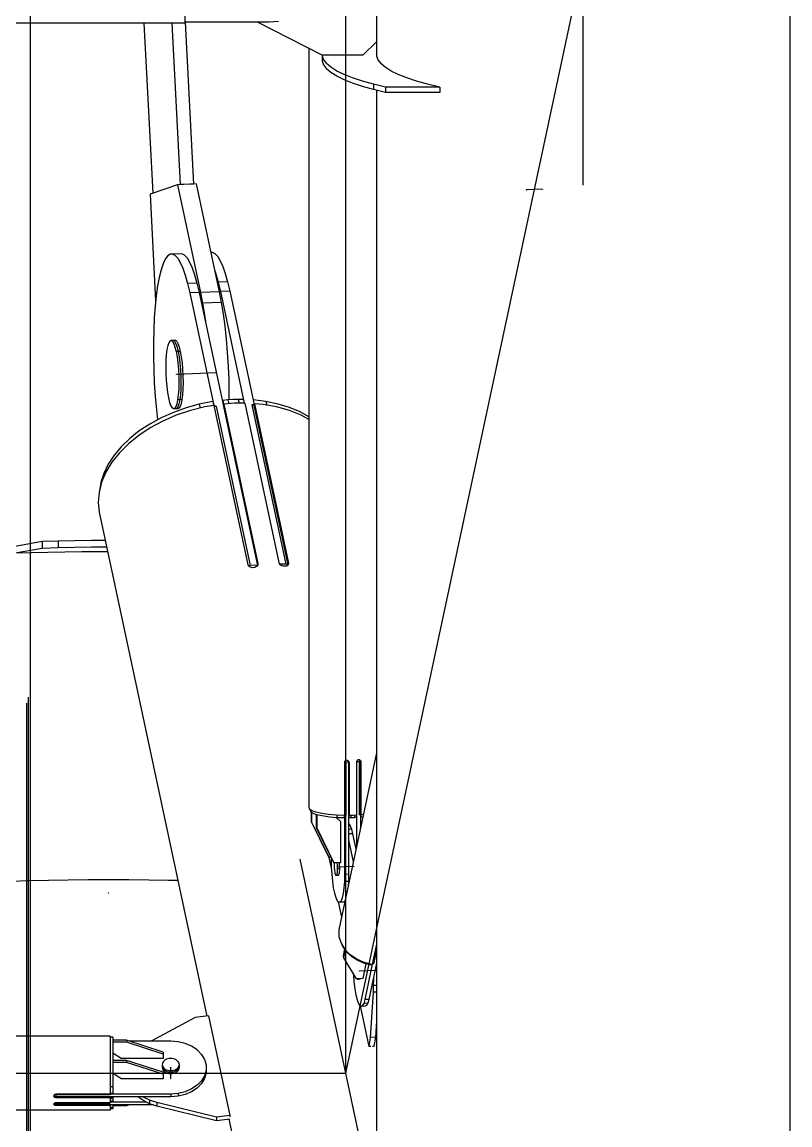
# Model space of a CAD drawing. Header units: millimetres. Extents: x 150209.93 to 150215.05, y 136675.65 to 136679.93.
# Drawn here: x 150211.3609 to 150211.4175, y 136676.2329 to 136676.3142 of the extents above; entities that cross this region are included whole.
import ezdxf

# ---------------------------------------------------------------- set-up
doc = ezdxf.new("R2010")
doc.units = ezdxf.units.MM
doc.header["$LTSCALE"] = 0.25
for name, pattern in [('CENTER', [50.8, 31.75, -6.35, 6.35, -6.35]), ('XKITLINE00', [0]), ('XKITLINE02', [4, 2, -2])]:
    doc.linetypes.add(name, pattern=pattern)

# ---------------------------------------------------------------- blocks, each defined once
blk = doc.blocks.new('çatıı')
at = {"color": 116, "linetype": 'XKITLINE02', "true_color": 0x136734}
for p, q in [((12164.82, 4166.61), (12164.82, 3000.84)), ((12165.35, 4168.77), (12165.35, 3002.41)), ((12166.2, 3463.1), (12166.2, 3417.45))]:
    blk.add_line(p, q, dxfattribs=at)
at = {"color": 8, "linetype": 'CENTER'}
for p, q in [((12370, 2357.78), (12370, 3985.69)), ((12282.5, 3030.27), (12282.5, 3850.27)), ((12370, 2620.27), (12195, 3440.27)), ((12282.5, 3030.27), (12370, 3440.27)), ((12354.98, 3356.22), (12349.08, 3355.98)), ((12234.82, 3288.49), (12220.09, 3287.87)), ((12279.55, 3106.29), (12285.44, 3106.53)), ((12195, 1442.74), (12195, 3096.7)), ((12287.61, 3067.94), (12293.51, 3068.18)), ((11927.5, 3030.27), (12282.5, 3030.27)), ((12217.94, 3028.27), (12217.94, 3032.28))]:
    blk.add_line(p, q, dxfattribs=at)
at = {"color": 8, "linetype": 'XKITLINE00'}
for p, q in [((12446.2, 3985.69), (12446.2, 2357.78)), ((12293.8, 3462.9), (12293.8, 3410.58)), ((12223.2, 3435.18), (12223.2, 3417.48)), ((12182.19, 3417.45), (12027.8, 3417.45)), ((12182.36, 3417.46), (12182.19, 3417.45)), ((12182.6, 3417.47), (12182.36, 3417.46)), ((12182.89, 3417.48), (12182.6, 3417.47)), ((12183.2, 3417.48), (12182.89, 3417.48)), ((12223.2, 3417.48), (12183.2, 3417.48)), ((12208.03, 3417.48), (12211.3, 3354.78)), ((12218.35, 3417.48), (12221.46, 3357.92)), ((12254.2, 3417.82), (12223.2, 3417.82)), ((12223.25, 3417.82), (12226.37, 3358.13)), ((12273.8, 3405.71), (12249.91, 3417.82)), ((12257.64, 3418.09), (12254.2, 3417.82)), ((12293.8, 3410.58), (12288.8, 3405.71)), ((12293.8, 3410.58), (12293.8, 3405.35)), ((12268.85, 3408.22), (12268.85, 3128.29)), ((12273.76, 3405.73), (12273.76, 3405.44)), ((12273.76, 3405.44), (12274.31, 3404)), ((12273.76, 3405.44), (12273.76, 3403.49)), ((12288.8, 3405.71), (12273.8, 3405.71)), ((12293.8, 3406.96), (12293.76, 3406.88)), ((12293.76, 3406.88), (12293.76, 3405.44)), ((12293.76, 3405.44), (12294.31, 3404)), ((12273.76, 3403.49), (12274.31, 3402.05)), ((12274.31, 3404), (12275.4, 3402.58)), ((12274.31, 3402.05), (12275.4, 3400.63)), ((12277.03, 3401.18), (12275.4, 3402.58)), ((12277.03, 3399.23), (12275.4, 3400.63)), ((12279.18, 3399.82), (12277.03, 3401.18)), ((12294.31, 3404), (12295.4, 3402.58)), ((12297.03, 3401.18), (12295.4, 3402.58)), ((12299.18, 3399.82), (12297.03, 3401.18)), ((12279.18, 3397.87), (12277.03, 3399.23)), ((12281.83, 3398.51), (12279.18, 3399.82)), ((12281.83, 3396.56), (12279.18, 3397.87)), ((12284.98, 3397.25), (12281.83, 3398.51)), ((12284.98, 3395.3), (12281.83, 3396.56)), ((12288.59, 3396.05), (12284.98, 3397.25)), ((12301.83, 3398.51), (12299.18, 3399.82)), ((12304.98, 3397.25), (12301.83, 3398.51)), ((12308.59, 3396.05), (12304.98, 3397.25)), ((12288.59, 3394.1), (12284.98, 3395.3)), ((12292.65, 3394.93), (12288.59, 3396.05)), ((12292.65, 3392.98), (12288.59, 3394.1)), ((12297.11, 3393.89), (12292.65, 3394.93)), ((12292.65, 3394.93), (12292.65, 3392.98)), ((12297.11, 3391.94), (12292.65, 3392.98)), ((12293.8, 3392.71), (12293.8, 2823.49)), ((12317.11, 3393.89), (12297.11, 3393.89)), ((12297.11, 3393.89), (12297.11, 3391.94)), ((12312.65, 3394.93), (12308.59, 3396.05)), ((12317.11, 3393.89), (12312.65, 3394.93)), ((12317.11, 3393.89), (12317.11, 3391.94)), ((12317.11, 3391.94), (12297.11, 3391.94)), ((12220.48, 3357.88), (12210.34, 3354.45)), ((12227.35, 3358.17), (12220.48, 3357.88)), ((12220.48, 3357.88), (12228.93, 3318.14)), ((12226.37, 3358.13), (12221.46, 3357.92)), ((12227.35, 3358.17), (12235.8, 3318.43)), ((12210.34, 3354.45), (12212.4, 3314.92)), ((12216.8, 3331.58), (12215.94, 3330.39)), ((12217.7, 3332.22), (12216.8, 3331.58)), ((12218.63, 3332.3), (12217.7, 3332.22)), ((12222.06, 3332.44), (12218.63, 3332.3)), ((12219.58, 3331.82), (12218.63, 3332.3)), ((12219.58, 3331.82), (12220.53, 3330.78)), ((12223.01, 3331.96), (12222.06, 3332.44)), ((12223.01, 3331.96), (12223.97, 3330.93)), ((12233.35, 3332.91), (12232.73, 3332.89)), ((12234.3, 3332.43), (12233.35, 3332.91)), ((12234.3, 3332.43), (12235.26, 3331.4)), ((12235.26, 3331.4), (12236.21, 3329.83)), ((12215.13, 3328.67), (12214.39, 3326.44)), ((12215.94, 3330.39), (12215.13, 3328.67)), ((12220.53, 3330.78), (12221.48, 3329.21)), ((12221.48, 3329.21), (12222.42, 3327.12)), ((12222.42, 3327.12), (12223.32, 3324.53)), ((12223.97, 3330.93), (12224.92, 3329.36)), ((12224.92, 3329.36), (12225.85, 3327.26)), ((12225.85, 3327.26), (12226.76, 3324.68)), ((12236.21, 3329.83), (12237.14, 3327.74)), ((12237.14, 3327.74), (12238.04, 3325.15)), ((12213.71, 3323.72), (12213.12, 3320.55)), ((12214.39, 3326.44), (12213.71, 3323.72)), ((12223.32, 3324.53), (12224.18, 3321.49)), ((12226.76, 3324.68), (12227.62, 3321.63)), ((12234.08, 3326.52), (12234.61, 3325.01)), ((12234.61, 3325.01), (12235.47, 3321.96)), ((12238.04, 3325.15), (12238.91, 3322.11)), ((12213.12, 3320.55), (12212.61, 3316.97)), ((12227.62, 3321.63), (12224.18, 3321.49)), ((12224.18, 3321.49), (12225, 3318.02)), ((12227.62, 3321.63), (12228.43, 3318.16)), ((12238.91, 3322.11), (12235.47, 3321.96)), ((12235.47, 3321.96), (12236.28, 3318.49)), ((12238.91, 3322.11), (12239.72, 3318.64)), ((12212.61, 3316.97), (12212.2, 3313.02)), ((12228.43, 3318.16), (12225, 3318.02)), ((12225, 3318.02), (12233.86, 3276.48)), ((12228.43, 3318.16), (12249.9, 3217.56)), ((12235.8, 3318.43), (12228.93, 3318.14)), ((12228.93, 3318.14), (12229.69, 3314.22)), ((12235.8, 3318.43), (12236.56, 3314.51)), ((12239.72, 3318.64), (12236.28, 3318.49)), ((12236.28, 3318.49), (12245.08, 3277.29)), ((12239.72, 3318.64), (12248.65, 3276.78)), ((12212.2, 3313.02), (12211.89, 3308.76)), ((12236.56, 3314.51), (12229.69, 3314.22)), ((12229.69, 3314.22), (12230.38, 3309.96)), ((12236.56, 3314.51), (12237.25, 3310.25)), ((12211.89, 3308.76), (12211.68, 3304.23)), ((12230.38, 3309.96), (12230.71, 3307.5)), ((12237.25, 3310.25), (12237.85, 3305.7)), ((12211.68, 3304.23), (12211.58, 3299.5)), ((12237.85, 3305.7), (12238.37, 3300.92)), ((12211.58, 3299.5), (12211.59, 3294.62)), ((12217.23, 3299.62), (12216.86, 3298.54)), ((12217.65, 3300.24), (12217.23, 3299.62)), ((12218.11, 3300.38), (12217.65, 3300.24)), ((12218.89, 3300.42), (12218.11, 3300.38)), ((12218.58, 3300.04), (12218.11, 3300.38)), ((12218.58, 3300.04), (12219.05, 3299.23)), ((12219.68, 3300.45), (12218.89, 3300.42)), ((12219.37, 3300.07), (12218.89, 3300.42)), ((12219.37, 3300.07), (12218.89, 3300.42)), ((12219.05, 3299.23), (12219.5, 3297.98)), ((12219.37, 3300.07), (12219.84, 3299.26)), ((12219.37, 3300.07), (12219.84, 3299.26)), ((12220.15, 3300.11), (12219.68, 3300.45)), ((12219.84, 3299.26), (12220.28, 3298.01)), ((12219.84, 3299.26), (12220.28, 3298.01)), ((12220.15, 3300.11), (12220.62, 3299.3)), ((12220.62, 3299.3), (12221.07, 3298.05)), ((12238.37, 3300.92), (12238.79, 3295.99)), ((12211.59, 3294.62), (12211.7, 3289.66)), ((12216.32, 3295.21), (12216.17, 3293.08)), ((12216.55, 3297.06), (12216.32, 3295.21)), ((12216.86, 3298.54), (12216.55, 3297.06)), ((12219.5, 3297.98), (12219.91, 3296.34)), ((12220.7, 3296.37), (12219.91, 3296.34)), ((12219.91, 3296.34), (12220.27, 3294.37)), ((12220.28, 3298.01), (12220.7, 3296.37)), ((12220.28, 3298.01), (12220.7, 3296.37)), ((12221.48, 3296.41), (12220.7, 3296.37)), ((12220.7, 3296.37), (12221.05, 3294.4)), ((12220.7, 3296.37), (12221.05, 3294.4)), ((12221.07, 3298.05), (12221.48, 3296.41)), ((12221.48, 3296.41), (12221.84, 3294.44)), ((12238.79, 3295.99), (12239.1, 3290.95)), ((12216.17, 3293.08), (12216.11, 3290.75)), ((12216.11, 3290.75), (12216.15, 3288.31)), ((12220.27, 3294.37), (12220.56, 3292.15)), ((12220.56, 3292.15), (12220.77, 3289.76)), ((12221.05, 3294.4), (12221.35, 3292.18)), ((12221.05, 3294.4), (12221.35, 3292.18)), ((12221.35, 3292.18), (12221.56, 3289.79)), ((12221.35, 3292.18), (12221.56, 3289.79)), ((12221.84, 3294.44), (12222.13, 3292.22)), ((12222.13, 3292.22), (12222.34, 3289.83)), ((12239.1, 3290.95), (12239.31, 3285.88)), ((12211.7, 3289.66), (12211.91, 3284.67)), ((12216.15, 3288.31), (12216.27, 3285.85)), ((12220.77, 3289.76), (12220.9, 3287.3)), ((12220.9, 3287.3), (12220.94, 3284.85)), ((12221.56, 3289.79), (12221.69, 3287.33)), ((12221.56, 3289.79), (12221.69, 3287.33)), ((12221.69, 3287.33), (12221.72, 3284.89)), ((12221.69, 3287.33), (12221.72, 3284.89)), ((12222.34, 3289.83), (12222.47, 3287.36)), ((12222.47, 3287.36), (12222.51, 3284.92)), ((12211.91, 3284.67), (12212.23, 3279.73)), ((12216.27, 3285.85), (12216.49, 3283.46)), ((12216.49, 3283.46), (12216.78, 3281.24)), ((12220.88, 3282.52), (12220.73, 3280.39)), ((12220.94, 3284.85), (12220.88, 3282.52)), ((12221.66, 3282.55), (12221.52, 3280.43)), ((12221.66, 3282.55), (12221.52, 3280.43)), ((12221.72, 3284.89), (12221.66, 3282.55)), ((12221.72, 3284.89), (12221.66, 3282.55)), ((12222.45, 3282.59), (12222.3, 3280.46)), ((12222.51, 3284.92), (12222.45, 3282.59)), ((12239.31, 3285.88), (12239.41, 3280.84)), ((12212.23, 3279.73), (12212.65, 3274.88)), ((12216.78, 3281.24), (12217.14, 3279.27)), ((12217.14, 3279.27), (12217.55, 3277.63)), ((12220.5, 3278.55), (12220.19, 3277.06)), ((12220.73, 3280.39), (12220.5, 3278.55)), ((12221.28, 3278.58), (12220.5, 3278.55)), ((12221.28, 3278.58), (12220.97, 3277.1)), ((12221.28, 3278.58), (12220.97, 3277.1)), ((12221.52, 3280.43), (12221.28, 3278.58)), ((12221.52, 3280.43), (12221.28, 3278.58)), ((12222.07, 3278.62), (12221.28, 3278.58)), ((12222.07, 3278.62), (12221.76, 3277.13)), ((12222.3, 3280.46), (12222.07, 3278.62)), ((12237.11, 3278.37), (12237.03, 3277.88)), ((12239.03, 3278.54), (12237.11, 3278.37)), ((12237.11, 3278.37), (12237.5, 3276.53)), ((12240.95, 3278.65), (12239.03, 3278.54)), ((12239.03, 3278.54), (12239.34, 3277.11)), ((12239.41, 3280.84), (12239.4, 3278.56)), ((12242.86, 3278.7), (12240.95, 3278.65)), ((12242.86, 3278.7), (12243.17, 3277.28)), ((12244.76, 3278.69), (12242.86, 3278.7)), ((12244.76, 3278.69), (12245.06, 3277.29)), ((12248.34, 3278.52), (12248.31, 3278.36)), ((12253.04, 3277.96), (12248.34, 3278.52)), ((12248.34, 3278.52), (12248.73, 3276.68)), ((12212.65, 3274.88), (12213.06, 3271.18)), ((12217.55, 3277.63), (12218, 3276.38)), ((12218, 3276.38), (12218.47, 3275.56)), ((12218.94, 3275.22), (12218.47, 3275.56)), ((12223.62, 3275.6), (12218.93, 3273.93)), ((12219.39, 3275.37), (12218.94, 3275.22)), ((12219.72, 3275.26), (12218.94, 3275.22)), ((12219.82, 3275.99), (12219.39, 3275.37)), ((12220.18, 3275.4), (12219.72, 3275.26)), ((12220.18, 3275.4), (12219.72, 3275.26)), ((12220.51, 3275.29), (12219.72, 3275.26)), ((12220.19, 3277.06), (12219.82, 3275.99)), ((12225.19, 3274.6), (12220, 3272.86)), ((12220.6, 3276.02), (12220.18, 3275.4)), ((12220.6, 3276.02), (12220.18, 3275.4)), ((12220.96, 3275.43), (12220.51, 3275.29)), ((12220.97, 3277.1), (12220.6, 3276.02)), ((12220.97, 3277.1), (12220.6, 3276.02)), ((12221.39, 3276.05), (12220.96, 3275.43)), ((12221.76, 3277.13), (12221.39, 3276.05)), ((12228.48, 3276.93), (12223.62, 3275.6)), ((12230.54, 3275.93), (12225.19, 3274.6)), ((12233.42, 3277.89), (12228.48, 3276.93)), ((12228.48, 3276.93), (12228.78, 3275.5)), ((12233.88, 3276.49), (12230.54, 3275.93)), ((12233.42, 3277.89), (12233.73, 3276.46)), ((12233.88, 3276.49), (12246.42, 3217.74)), ((12234.7, 3276.19), (12233.95, 3276.16)), ((12234.7, 3276.19), (12234.01, 3275.91)), ((12234.7, 3276.19), (12247.24, 3217.45)), ((12237.5, 3276.53), (12237.42, 3276.05)), ((12237.57, 3276.96), (12237.44, 3276.15)), ((12237.44, 3276.15), (12249.96, 3217.46)), ((12241.42, 3277.28), (12237.57, 3276.96)), ((12237.57, 3276.96), (12250.11, 3218.22)), ((12245.22, 3277.29), (12241.42, 3277.28)), ((12245.22, 3277.29), (12257.76, 3218.54)), ((12248.65, 3276.78), (12247.88, 3276.75)), ((12248.6, 3276.47), (12247.88, 3276.75)), ((12247.88, 3276.75), (12260.42, 3218)), ((12248.65, 3276.78), (12248.6, 3276.47)), ((12248.6, 3276.47), (12261.14, 3217.73)), ((12248.73, 3276.68), (12248.66, 3276.21)), ((12248.8, 3277.11), (12248.67, 3276.29)), ((12248.67, 3276.29), (12261.19, 3217.63)), ((12248.8, 3277.11), (12261.34, 3218.37)), ((12252.01, 3276.84), (12248.8, 3277.11)), ((12257, 3275.94), (12252.01, 3276.84)), ((12257.52, 3277.02), (12253.04, 3277.96)), ((12253.04, 3277.96), (12253.33, 3276.6)), ((12261.69, 3274.61), (12257, 3275.94)), ((12261.74, 3275.72), (12257.52, 3277.02)), ((12266.01, 3272.87), (12261.69, 3274.61)), ((12265.63, 3274.08), (12261.74, 3275.72)), ((12214.44, 3271.93), (12210.23, 3269.64)), ((12215.05, 3270.73), (12210.41, 3268.25)), ((12218.93, 3273.93), (12214.44, 3271.93)), ((12220, 3272.86), (12215.05, 3270.73)), ((12268.85, 3272.27), (12265.63, 3274.08)), ((12268.85, 3271.32), (12266.01, 3272.87)), ((12206.34, 3267.07), (12202.83, 3264.27)), ((12210.41, 3268.25), (12206.15, 3265.44)), ((12210.23, 3269.64), (12206.34, 3267.07)), ((12202.33, 3262.36), (12199.01, 3259.04)), ((12202.83, 3264.27), (12199.72, 3261.27)), ((12206.15, 3265.44), (12202.33, 3262.36)), ((12197.08, 3258.1), (12194.92, 3254.81)), ((12199.01, 3259.04), (12196.23, 3255.54)), ((12199.72, 3261.27), (12197.08, 3258.1)), ((12194.92, 3254.81), (12193.28, 3251.43)), ((12196.23, 3255.54), (12194.04, 3251.9)), ((12241.75, 3255.93), (12241.73, 3255.82)), ((12193.28, 3251.43), (12192.18, 3248.01)), ((12194.04, 3251.9), (12192.47, 3248.18)), ((12192.47, 3248.18), (12191.53, 3244.44)), ((12192.18, 3248.01), (12191.71, 3245.14)), ((12191.53, 3244.44), (12191.25, 3240.72)), ((12191.25, 3240.72), (12191.63, 3237.08)), ((12191.63, 3237.08), (12231.29, 3051.26)), ((12170.56, 3226.27), (12160.62, 3224.48)), ((12176.45, 3226.44), (12170.56, 3226.27)), ((12170.56, 3226.27), (12170.56, 3223.77)), ((12182.54, 3226.57), (12176.45, 3226.44)), ((12176.45, 3226.44), (12176.45, 3223.94)), ((12188.79, 3226.68), (12182.54, 3226.57)), ((12193.84, 3226.73), (12188.79, 3226.68)), ((12170.56, 3223.77), (12160.62, 3221.98)), ((12166.51, 3222.15), (12160.62, 3221.98)), ((12172.6, 3222.29), (12166.51, 3222.15)), ((12176.45, 3223.94), (12170.56, 3223.77)), ((12178.86, 3222.39), (12172.6, 3222.29)), ((12182.54, 3224.08), (12176.45, 3223.94)), ((12185.23, 3222.46), (12178.86, 3222.39)), ((12188.79, 3224.18), (12182.54, 3224.08)), ((12191.67, 3222.5), (12185.23, 3222.46)), ((12194.37, 3224.24), (12188.79, 3224.18)), ((12194.75, 3222.5), (12191.67, 3222.5)), ((12259.83, 3223.98), (12259.81, 3223.97)), ((12246.42, 3217.74), (12246.53, 3217.44)), ((12246.53, 3217.44), (12246.73, 3217.18)), ((12247.24, 3217.45), (12246.7, 3217.22)), ((12249.9, 3217.56), (12247.24, 3217.45)), ((12249.89, 3217.34), (12249.64, 3217.1)), ((12249.9, 3217.56), (12249.86, 3217.31)), ((12250.05, 3217.61), (12249.89, 3217.34)), ((12250.11, 3218.22), (12249.99, 3217.51)), ((12250.12, 3217.91), (12250.05, 3217.61)), ((12250.11, 3218.22), (12250.12, 3217.91)), ((12257.76, 3218.54), (12257.87, 3218.24)), ((12257.87, 3218.24), (12258.07, 3217.95)), ((12258.33, 3217.69), (12258.07, 3217.95)), ((12260.42, 3218), (12258.11, 3217.9)), ((12258.67, 3217.48), (12258.33, 3217.69)), ((12259.04, 3217.31), (12258.67, 3217.48)), ((12259.45, 3217.21), (12259.04, 3217.31)), ((12261.14, 3217.73), (12260.42, 3218)), ((12260.9, 3217.36), (12260.59, 3217.23)), ((12261.13, 3217.55), (12260.9, 3217.36)), ((12261.14, 3217.73), (12261.11, 3217.53)), ((12261.29, 3217.79), (12261.13, 3217.55)), ((12261.34, 3218.37), (12261.23, 3217.7)), ((12261.36, 3218.07), (12261.29, 3217.79)), ((12261.34, 3218.37), (12261.36, 3218.07)), ((12247.01, 3216.96), (12246.73, 3217.18)), ((12247.35, 3216.79), (12247.01, 3216.96)), ((12247.73, 3216.69), (12247.35, 3216.79)), ((12248.14, 3216.65), (12247.73, 3216.69)), ((12248.56, 3216.69), (12248.14, 3216.65)), ((12248.8, 3216.75), (12248.56, 3216.69)), ((12248.97, 3216.77), (12248.8, 3216.75)), ((12249.33, 3216.91), (12248.97, 3216.77)), ((12249.64, 3217.1), (12249.33, 3216.91)), ((12259.61, 3217.2), (12259.45, 3217.21)), ((12259.85, 3217.16), (12259.61, 3217.2)), ((12260.24, 3217.16), (12259.85, 3217.16)), ((12260.59, 3217.23), (12260.24, 3217.16)), ((12293.8, 3148.38), (12279.86, 3083.1)), ((12282.02, 3145.04), (12281.96, 3144.78)), ((12281.96, 3144.78), (12281.96, 3125.25)), ((12281.97, 3144.84), (12281.97, 3125.35)), ((12282.47, 3144.85), (12281.98, 3144.88)), ((12282.13, 3145.27), (12282.02, 3145.04)), ((12282.31, 3145.46), (12282.13, 3145.27)), ((12282.55, 3145.58), (12282.31, 3145.46)), ((12283.5, 3144.89), (12282.47, 3144.85)), ((12282.47, 3144.85), (12282.47, 3125.31)), ((12282.81, 3145.63), (12282.55, 3145.58)), ((12283.08, 3145.59), (12282.81, 3145.63)), ((12282.84, 3145.62), (12283.5, 3144.89)), ((12283.32, 3145.48), (12283.08, 3145.59)), ((12283.5, 3145.29), (12283.32, 3145.48)), ((12283.41, 3145.38), (12283.51, 3145.19)), ((12283.5, 3145.29), (12283.63, 3145.07)), ((12283.5, 3144.89), (12283.5, 3103.58)), ((12283.51, 3145.19), (12283.55, 3144.94)), ((12283.51, 3145.19), (12283.63, 3145.07)), ((12283.55, 3144.94), (12283.55, 3125.4)), ((12283.55, 3144.94), (12283.67, 3144.81)), ((12283.63, 3145.07), (12283.67, 3144.81)), ((12283.67, 3144.81), (12283.67, 3125.28)), ((12286.46, 3145.18), (12286.42, 3144.92)), ((12286.42, 3144.92), (12286.42, 3125.39)), ((12287.47, 3145.05), (12286.44, 3145.01)), ((12286.44, 3145.01), (12286.44, 3113.92)), ((12286.57, 3145.42), (12286.46, 3145.18)), ((12286.75, 3145.62), (12286.57, 3145.42)), ((12286.98, 3145.75), (12286.75, 3145.62)), ((12287.23, 3145.81), (12286.98, 3145.75)), ((12287.49, 3145.78), (12287.23, 3145.81)), ((12287.26, 3145.81), (12287.87, 3145.13)), ((12287.87, 3145.13), (12287.47, 3145.05)), ((12287.47, 3145.05), (12287.47, 3125.52)), ((12287.71, 3145.68), (12287.49, 3145.78)), ((12287.88, 3145.53), (12287.71, 3145.68)), ((12287.8, 3145.6), (12287.89, 3145.42)), ((12287.87, 3145.13), (12287.87, 3125.59)), ((12287.89, 3145.51), (12287.99, 3145.29)), ((12287.9, 3145.39), (12287.93, 3145.17)), ((12287.93, 3145.17), (12288.05, 3145.04)), ((12287.93, 3145.17), (12287.93, 3125.64)), ((12287.99, 3145.29), (12288.05, 3145.04)), ((12288.05, 3145.04), (12288.05, 3125.5)), ((12268.85, 3128.29), (12269.09, 3127.63)), ((12283.5, 3128.66), (12283.55, 3128.6)), ((12287.93, 3130.73), (12287.87, 3130.73)), ((12270, 3127), (12269.09, 3127.63)), ((12269.3, 3127.49), (12269.3, 3126.96)), ((12269.3, 3126.96), (12269.81, 3126.39)), ((12269.67, 3126.54), (12269.67, 3123)), ((12270.85, 3125.85), (12269.81, 3126.39)), ((12269.86, 3126.36), (12269.86, 3122.79)), ((12271.54, 3126.44), (12270, 3127)), ((12271.74, 3125.57), (12270.85, 3125.85)), ((12273.62, 3125.95), (12271.54, 3126.44)), ((12271.56, 3125.63), (12271.56, 3120.89)), ((12271.74, 3125.57), (12271.75, 3125.56)), ((12271.75, 3125.56), (12271.75, 3120.68)), ((12271.77, 3125.56), (12271.75, 3125.56)), ((12272.39, 3125.37), (12271.77, 3125.56)), ((12274.35, 3124.96), (12272.39, 3125.37)), ((12276.15, 3125.59), (12273.62, 3125.95)), ((12276.65, 3124.65), (12274.35, 3124.96)), ((12279, 3125.35), (12276.15, 3125.59)), ((12279.2, 3124.45), (12276.65, 3124.65)), ((12281.96, 3125.25), (12279, 3125.35)), ((12280.59, 3123), (12279.05, 3124.46)), ((12280.4, 3123.21), (12279.09, 3124.46)), ((12279.2, 3125.34), (12279.2, 3124.45)), ((12281.88, 3124.36), (12279.2, 3124.45)), ((12281.88, 3125.25), (12281.88, 3124.36)), ((12282.47, 3125.31), (12281.97, 3125.35)), ((12281.97, 3125.35), (12282.02, 3125.3)), ((12282.47, 3125.31), (12282.02, 3125.3)), ((12282.02, 3125.3), (12282.02, 3103.52)), ((12283.5, 3125.47), (12283.61, 3125.35)), ((12283.5, 3124.49), (12283.61, 3124.37)), ((12283.55, 3125.4), (12283.67, 3125.28)), ((12283.61, 3125.35), (12283.61, 3124.37)), ((12284.3, 3124.38), (12283.61, 3124.37)), ((12285.07, 3125.3), (12283.67, 3125.28)), ((12284.3, 3125.29), (12284.3, 3124.38)), ((12285, 3124.41), (12284.3, 3124.38)), ((12285.68, 3124.44), (12285, 3124.41)), ((12286.42, 3125.39), (12285.07, 3125.3)), ((12285.68, 3125.34), (12285.68, 3124.44)), ((12286.36, 3124.48), (12285.68, 3124.44)), ((12286.36, 3125.39), (12286.36, 3124.48)), ((12287.87, 3125.59), (12287.47, 3125.52)), ((12287.91, 3125.54), (12287.47, 3125.52)), ((12287.87, 3125.71), (12287.97, 3125.59)), ((12287.87, 3125.59), (12287.91, 3125.54)), ((12287.91, 3125.54), (12287.91, 3120.82)), ((12287.91, 3124.68), (12287.97, 3124.61)), ((12287.93, 3125.64), (12288.05, 3125.5)), ((12287.97, 3125.59), (12287.97, 3124.61)), ((12288.74, 3124.71), (12287.97, 3124.61)), ((12288.94, 3125.62), (12288.05, 3125.5)), ((12269.67, 3123), (12276.06, 3110.08)), ((12269.67, 3123), (12269.86, 3122.79)), ((12269.86, 3122.79), (12276.24, 3109.87)), ((12271.56, 3120.89), (12277.94, 3107.97)), ((12271.56, 3120.89), (12271.75, 3120.68)), ((12271.75, 3120.68), (12278.13, 3107.76)), ((12280.4, 3123.21), (12280.59, 3123)), ((12280.59, 3123), (12280.59, 3107.86)), ((12283.54, 3122.29), (12283.5, 3122.33)), ((12284.54, 3120.19), (12283.5, 3120.14)), ((12283.54, 3122.29), (12284.05, 3121.45)), ((12284.05, 3121.45), (12284.54, 3120.19)), ((12284.54, 3120.19), (12285.01, 3118.55)), ((12285.01, 3118.55), (12283.5, 3118.49)), ((12283.5, 3116.32), (12285.21, 3108.16)), ((12285.01, 3118.55), (12286.21, 3112.83)), ((12276.06, 3110.08), (12276.24, 3109.87)), ((12276.99, 3109.9), (12276.24, 3109.87)), ((12276.25, 3109.86), (12276.24, 3109.81)), ((12276.24, 3109.81), (12277.19, 3105.31)), ((12277.08, 3109.72), (12277.08, 3109.06)), ((12277.08, 3109.06), (12277.13, 3106.34)), ((12277.94, 3107.97), (12278.13, 3107.76)), ((12280.59, 3107.86), (12278.13, 3107.76)), ((12278.21, 3107.76), (12278.19, 3107.43)), ((12279.2, 3107.8), (12279.21, 3107.7)), ((12279.21, 3107.7), (12279.27, 3107.2)), ((12279.98, 3107.83), (12280, 3107.73)), ((12280, 3107.73), (12280.06, 3107.23)), ((12277.13, 3106.34), (12277.29, 3103.61)), ((12277.29, 3103.61), (12277.55, 3101.01)), ((12278.19, 3107.43), (12278.18, 3106.91)), ((12278.18, 3106.91), (12278.19, 3106.37)), ((12278.19, 3106.37), (12278.21, 3105.83)), ((12278.21, 3105.83), (12278.26, 3105.31)), ((12278.26, 3105.31), (12278.32, 3104.81)), ((12278.32, 3104.81), (12278.39, 3104.36)), ((12278.39, 3104.36), (12278.47, 3103.96)), ((12278.47, 3103.96), (12278.56, 3103.63)), ((12278.56, 3103.63), (12278.66, 3103.39)), ((12278.66, 3103.39), (12278.76, 3103.23)), ((12279.14, 3103.51), (12279.06, 3103.31)), ((12279.21, 3103.81), (12279.14, 3103.51)), ((12279.27, 3104.17), (12279.21, 3103.81)), ((12279.27, 3107.2), (12279.31, 3106.67)), ((12279.31, 3104.6), (12279.27, 3104.17)), ((12279.31, 3106.67), (12279.34, 3106.13)), ((12279.34, 3105.08), (12279.31, 3104.6)), ((12279.34, 3106.13), (12279.35, 3105.6)), ((12279.35, 3105.6), (12279.34, 3105.08)), ((12280.13, 3105.63), (12279.35, 3105.6)), ((12279.93, 3103.55), (12279.84, 3103.34)), ((12280, 3103.84), (12279.93, 3103.55)), ((12280.06, 3104.21), (12280, 3103.84)), ((12280.06, 3107.23), (12280.1, 3106.71)), ((12280.1, 3104.64), (12280.06, 3104.21)), ((12280.1, 3106.71), (12280.13, 3106.17)), ((12280.13, 3105.12), (12280.1, 3104.64)), ((12280.13, 3106.17), (12280.13, 3105.63)), ((12280.13, 3105.63), (12280.13, 3105.12)), ((12282.02, 3103.52), (12281.97, 3100.92)), ((12283.5, 3103.58), (12282.02, 3103.52)), ((12283.5, 3103.58), (12283.44, 3100.98)), ((12165.83, 3101.16), (12159.07, 3100.96)), ((12172.88, 3101.32), (12165.83, 3101.16)), ((12180.13, 3101.44), (12172.88, 3101.32)), ((12187.53, 3101.51), (12180.13, 3101.44)), ((12195, 3101.53), (12187.53, 3101.51)), ((12202.46, 3101.51), (12195, 3101.53)), ((12209.86, 3101.44), (12202.46, 3101.51)), ((12217.12, 3101.32), (12209.86, 3101.44)), ((12220.62, 3101.24), (12217.12, 3101.32)), ((12277.55, 3101.01), (12277.89, 3098.63)), ((12278.87, 3103.16), (12278.76, 3103.23)), ((12278.96, 3103.19), (12278.87, 3103.16)), ((12279.65, 3103.19), (12278.87, 3103.16)), ((12279.06, 3103.31), (12278.96, 3103.19)), ((12279.75, 3103.22), (12279.65, 3103.19)), ((12279.84, 3103.34), (12279.75, 3103.22)), ((12281.97, 3100.92), (12281.81, 3098.55)), ((12283.44, 3100.98), (12281.97, 3100.92)), ((12283.44, 3100.98), (12283.33, 3099.34)), ((12277.89, 3098.63), (12278.31, 3096.59)), ((12278.31, 3096.59), (12278.79, 3094.98)), ((12281.55, 3096.53), (12281.2, 3094.93)), ((12281.81, 3098.55), (12281.55, 3096.53)), ((12278.79, 3094.98), (12279.29, 3093.85)), ((12279.29, 3093.85), (12279.81, 3093.27)), ((12279.7, 3093.4), (12280.87, 3087.81)), ((12280.31, 3093.26), (12279.81, 3093.27)), ((12280.79, 3093.82), (12280.31, 3093.26)), ((12281.79, 3093.33), (12280.31, 3093.26)), ((12281.2, 3094.93), (12280.79, 3093.82)), ((12282.13, 3093.74), (12281.79, 3093.33)), ((12279.86, 3083.1), (12279.96, 3080.63)), ((12279.96, 3080.63), (12280.72, 3078.19)), ((12280.72, 3078.19), (12282.12, 3075.9)), ((12281.05, 3077.65), (12281.4, 3076.84)), ((12281.4, 3076.84), (12282.22, 3075.71)), ((12281.99, 3076.03), (12281.46, 3073.53)), ((12282.23, 3075.67), (12281.6, 3072.73)), ((12282.12, 3075.9), (12284.08, 3073.88)), ((12282.22, 3075.71), (12282.23, 3075.67)), ((12282.23, 3075.69), (12282.82, 3074.88)), ((12282.25, 3075.67), (12282.23, 3075.67)), ((12293.8, 3077.86), (12292.19, 3070.33)), ((12293.8, 3075.61), (12292.71, 3070.51)), ((12281.46, 3073.53), (12281.6, 3072.73)), ((12281.6, 3072.73), (12286.29, 3065.05)), ((12284.67, 3073.15), (12282.82, 3074.88)), ((12286.51, 3072.22), (12284.08, 3073.88)), ((12286.88, 3071.74), (12284.67, 3073.15)), ((12289.28, 3071.02), (12286.51, 3072.22)), ((12289.36, 3070.7), (12286.88, 3071.74)), ((12292.19, 3070.33), (12289.28, 3071.02)), ((12289.42, 3070.98), (12289.36, 3070.7)), ((12293.8, 3070.83), (12290.93, 3057.42)), ((12289.9, 3070.57), (12288.74, 3065.15)), ((12292.01, 3070.07), (12289.36, 3070.7)), ((12292.26, 3070.49), (12289.46, 3057.36)), ((12292.07, 3070.36), (12292.01, 3070.07)), ((12292.24, 3070.59), (12292.26, 3070.49)), ((12292.71, 3070.51), (12292.26, 3070.68)), ((12292.71, 3070.51), (12292.26, 3070.49)), ((12293.66, 3070.21), (12293.72, 3069.9)), ((12293.8, 3070.27), (12293.72, 3069.9)), ((12293.8, 3069.9), (12293.72, 3069.9)), ((12293.79, 3070.8), (12293.8, 3070.76)), ((12285.26, 3066.73), (12285.27, 3066.55)), ((12285.27, 3066.55), (12285.48, 3063.88)), ((12285.48, 3063.88), (12285.78, 3061.38)), ((12288.74, 3065.15), (12286.29, 3065.05)), ((12286.72, 3065.06), (12286.81, 3064.9)), ((12286.91, 3064.82), (12286.81, 3064.9)), ((12287.7, 3064.85), (12286.91, 3064.82)), ((12287.01, 3064.83), (12286.91, 3064.82)), ((12287.11, 3064.93), (12287.01, 3064.83)), ((12287.17, 3065.08), (12287.11, 3064.93)), ((12287.89, 3064.97), (12287.8, 3064.86)), ((12287.96, 3065.12), (12287.89, 3064.97)), ((12292.65, 3065.2), (12292.63, 3062.54)), ((12292.65, 3065.45), (12292.65, 3065.2)), ((12285.78, 3061.38), (12286.17, 3059.17)), ((12286.17, 3059.17), (12286.62, 3057.34)), ((12292.52, 3060.05), (12291.46, 3043.43)), ((12292.63, 3062.54), (12292.52, 3060.05)), ((12293.8, 3060.1), (12292.52, 3060.05)), ((12293.8, 3062.59), (12292.63, 3062.54)), ((12286.62, 3057.34), (12287.11, 3055.98)), ((12287.11, 3055.98), (12287.63, 3055.13)), ((12288.14, 3054.85), (12287.63, 3055.13)), ((12287.76, 3055.06), (12290.92, 3040.04)), ((12288.63, 3055.14), (12288.14, 3054.85)), ((12289.61, 3054.91), (12288.14, 3054.85)), ((12289.08, 3055.99), (12288.63, 3055.14)), ((12289.46, 3057.36), (12289.08, 3055.99)), ((12290.55, 3056.05), (12289.08, 3055.99)), ((12290.93, 3057.42), (12289.46, 3057.36)), ((12290.1, 3055.2), (12289.61, 3054.91)), ((12290.55, 3056.05), (12290.1, 3055.2)), ((12290.93, 3057.42), (12290.55, 3056.05)), ((12226.97, 3050.75), (12210.72, 3042.02)), ((12231.91, 3051.34), (12226.97, 3050.75)), ((12231.91, 3051.34), (12239.75, 3014.62)), ((12293.8, 3049.34), (12293.42, 3043.51)), ((12195.64, 3043.9), (12123.36, 3043.9)), ((12195.64, 3043.9), (12195.64, 3022.47)), ((12196.64, 3043.48), (12195.64, 3043.48)), ((12196.64, 3043.48), (12196.64, 3042.39)), ((12196.64, 3042.39), (12196.64, 3042.35)), ((12201.64, 3042.39), (12196.64, 3042.39)), ((12201.64, 3042.39), (12201.64, 3041.65)), ((12215.14, 3038.04), (12201.64, 3042.39)), ((12291.46, 3043.43), (12290.92, 3040.04)), ((12293.42, 3043.51), (12291.46, 3043.43)), ((12293.42, 3043.51), (12292.88, 3040.12)), ((12196.64, 3042.35), (12196.64, 3034.24)), ((12201.64, 3041.65), (12196.64, 3041.65)), ((12215.14, 3037.3), (12201.64, 3041.65)), ((12217.94, 3042.02), (12202.78, 3042.02)), ((12220.66, 3041.81), (12217.94, 3042.02)), ((12223.27, 3041.18), (12220.66, 3041.81)), ((12225.64, 3040.16), (12223.27, 3041.18)), ((12227.67, 3038.8), (12225.64, 3040.16)), ((12227.67, 3038.8), (12229.28, 3037.15)), ((12291.67, 3040.07), (12290.92, 3040.04)), ((12292.88, 3040.12), (12292.38, 3040.1)), ((12199.64, 3035.63), (12196.64, 3037.63)), ((12201.64, 3034.95), (12196.64, 3034.95)), ((12196.64, 3034.24), (12196.64, 3034.21)), ((12215.14, 3035.63), (12199.64, 3035.63)), ((12201.64, 3034.95), (12201.64, 3034.21)), ((12215.14, 3030.61), (12201.64, 3034.95)), ((12215.25, 3034.5), (12215.02, 3034.14)), ((12215.14, 3038.04), (12215.14, 3035.63)), ((12215.56, 3034.83), (12215.25, 3034.5)), ((12215.94, 3035.12), (12215.56, 3034.83)), ((12216.39, 3035.35), (12215.94, 3035.12)), ((12216.88, 3035.52), (12216.39, 3035.35)), ((12217.4, 3035.62), (12216.88, 3035.52)), ((12217.94, 3035.66), (12217.4, 3035.62)), ((12218.48, 3035.62), (12217.94, 3035.66)), ((12219, 3035.52), (12218.48, 3035.62)), ((12219.49, 3035.35), (12219, 3035.52)), ((12219.93, 3035.12), (12219.49, 3035.35)), ((12220.31, 3034.83), (12219.93, 3035.12)), ((12220.31, 3034.83), (12220.62, 3034.5)), ((12220.62, 3034.5), (12220.85, 3034.14)), ((12229.28, 3037.15), (12230.4, 3035.29)), ((12230.4, 3035.29), (12230.97, 3033.3)), ((12201.64, 3034.21), (12196.64, 3034.21)), ((12196.64, 3034.21), (12196.64, 3034.2)), ((12196.64, 3034.2), (12196.64, 3022.77)), ((12199.64, 3028.19), (12196.64, 3030.2)), ((12215.14, 3029.86), (12201.64, 3034.21)), ((12214.88, 3033.75), (12214.84, 3033.35)), ((12214.84, 3033.35), (12214.84, 3032.82)), ((12214.84, 3033.35), (12214.88, 3032.95)), ((12214.84, 3032.82), (12214.88, 3032.42)), ((12214.84, 3032.82), (12214.84, 3032.28)), ((12214.84, 3032.82), (12214.88, 3032.42)), ((12214.84, 3032.28), (12214.88, 3031.88)), ((12215.02, 3034.14), (12214.88, 3033.75)), ((12214.88, 3032.95), (12215.02, 3032.56)), ((12214.88, 3032.42), (12215.02, 3032.03)), ((12214.88, 3032.42), (12215.02, 3032.03)), ((12214.88, 3031.88), (12215.02, 3031.49)), ((12215.02, 3032.56), (12215.25, 3032.2)), ((12215.02, 3032.03), (12215.25, 3031.66)), ((12215.02, 3032.03), (12215.25, 3031.66)), ((12215.02, 3031.49), (12215.25, 3031.13)), ((12215.14, 3030.61), (12215.14, 3028.19)), ((12215.25, 3032.2), (12215.56, 3031.87)), ((12215.25, 3031.66), (12215.56, 3031.33)), ((12215.25, 3031.66), (12215.56, 3031.33)), ((12215.25, 3031.13), (12215.56, 3030.8)), ((12215.94, 3031.59), (12215.56, 3031.87)), ((12215.94, 3031.05), (12215.56, 3031.33)), ((12215.94, 3031.05), (12215.56, 3031.33)), ((12215.94, 3030.52), (12215.56, 3030.8)), ((12216.39, 3031.35), (12215.94, 3031.59)), ((12216.39, 3030.82), (12215.94, 3031.05)), ((12216.39, 3030.82), (12215.94, 3031.05)), ((12216.39, 3030.28), (12215.94, 3030.52)), ((12216.88, 3031.18), (12216.39, 3031.35)), ((12216.88, 3030.65), (12216.39, 3030.82)), ((12216.88, 3030.65), (12216.39, 3030.82)), ((12216.88, 3030.11), (12216.39, 3030.28)), ((12217.4, 3031.08), (12216.88, 3031.18)), ((12217.4, 3030.55), (12216.88, 3030.65)), ((12217.4, 3030.55), (12216.88, 3030.65)), ((12217.94, 3031.05), (12217.4, 3031.08)), ((12217.94, 3030.51), (12217.4, 3030.55)), ((12217.94, 3030.51), (12217.4, 3030.55)), ((12218.48, 3031.08), (12217.94, 3031.05)), ((12217.94, 3031.05), (12217.94, 3030.51)), ((12218.48, 3030.55), (12217.94, 3030.51)), ((12218.48, 3030.55), (12217.94, 3030.51)), ((12217.94, 3030.51), (12217.94, 3029.98)), ((12219, 3031.18), (12218.48, 3031.08)), ((12219, 3030.65), (12218.48, 3030.55)), ((12219, 3030.65), (12218.48, 3030.55)), ((12219.49, 3031.35), (12219, 3031.18)), ((12219.49, 3030.82), (12219, 3030.65)), ((12219.49, 3030.82), (12219, 3030.65)), ((12219.49, 3030.28), (12219, 3030.11)), ((12219.93, 3031.59), (12219.49, 3031.35)), ((12219.93, 3031.05), (12219.49, 3030.82)), ((12219.93, 3031.05), (12219.49, 3030.82)), ((12219.93, 3030.52), (12219.49, 3030.28)), ((12220.31, 3031.87), (12219.93, 3031.59)), ((12220.31, 3031.33), (12219.93, 3031.05)), ((12220.31, 3031.33), (12219.93, 3031.05)), ((12220.31, 3030.8), (12219.93, 3030.52)), ((12220.62, 3032.2), (12220.31, 3031.87)), ((12220.62, 3031.66), (12220.31, 3031.33)), ((12220.62, 3031.66), (12220.31, 3031.33)), ((12220.62, 3031.13), (12220.31, 3030.8)), ((12220.85, 3032.56), (12220.62, 3032.2)), ((12220.85, 3032.03), (12220.62, 3031.66)), ((12220.85, 3032.03), (12220.62, 3031.66)), ((12220.85, 3031.49), (12220.62, 3031.13)), ((12220.85, 3034.14), (12220.99, 3033.75)), ((12220.99, 3032.95), (12220.85, 3032.56)), ((12220.99, 3032.42), (12220.85, 3032.03)), ((12220.99, 3032.42), (12220.85, 3032.03)), ((12220.99, 3031.88), (12220.85, 3031.49)), ((12220.99, 3033.75), (12221.04, 3033.35)), ((12221.04, 3033.35), (12220.99, 3032.95)), ((12221.04, 3032.82), (12220.99, 3032.42)), ((12221.04, 3032.82), (12220.99, 3032.42)), ((12221.04, 3032.28), (12220.99, 3031.88)), ((12221.04, 3033.35), (12221.04, 3032.82)), ((12221.04, 3032.82), (12221.04, 3032.28)), ((12230.97, 3031.26), (12230.4, 3029.27)), ((12230.97, 3030.26), (12230.4, 3028.27)), ((12230.97, 3033.3), (12230.97, 3030.26)), ((12215.14, 3028.19), (12199.64, 3028.19)), ((12217.4, 3030.01), (12216.88, 3030.11)), ((12217.94, 3029.98), (12217.4, 3030.01)), ((12218.48, 3030.01), (12217.94, 3029.98)), ((12219, 3030.11), (12218.48, 3030.01)), ((12229.28, 3027.41), (12227.67, 3025.76)), ((12229.28, 3026.41), (12227.67, 3024.76)), ((12230.4, 3029.27), (12229.28, 3027.41)), ((12230.4, 3028.27), (12229.28, 3026.41)), ((12174.95, 3022.19), (12174.83, 3022.02)), ((12174.85, 3022.04), (12174.95, 3021.89)), ((12175.14, 3022.34), (12174.95, 3022.19)), ((12175.37, 3022.41), (12175.14, 3022.34)), ((12175.64, 3022.47), (12175.37, 3022.41)), ((12195.64, 3022.47), (12175.64, 3022.47)), ((12175.64, 3022.47), (12175.64, 3021.54)), ((12195.64, 3022.24), (12175.64, 3022.24)), ((12196.64, 3025.15), (12195.64, 3025.15)), ((12196.64, 3022.77), (12195.64, 3022.77)), ((12217.94, 3022.54), (12195.64, 3022.54)), ((12195.64, 3022.47), (12195.64, 3022.24)), ((12220.66, 3022.75), (12217.94, 3022.54)), ((12217.94, 3022.54), (12217.94, 3021.54)), ((12223.27, 3023.38), (12220.66, 3022.75)), ((12220.66, 3022.75), (12220.66, 3021.75)), ((12223.27, 3022.38), (12220.66, 3021.75)), ((12225.64, 3024.4), (12223.27, 3023.38)), ((12225.64, 3023.4), (12223.27, 3022.38)), ((12227.67, 3025.76), (12225.64, 3024.4)), ((12227.67, 3024.76), (12225.64, 3023.4)), ((12174.83, 3022.02), (12174.79, 3021.82)), ((12174.79, 3021.82), (12174.83, 3021.62)), ((12174.83, 3018.96), (12174.79, 3018.81)), ((12174.79, 3018.81), (12174.83, 3018.66)), ((12174.83, 3021.62), (12174.95, 3021.44)), ((12174.95, 3019.1), (12174.83, 3018.96)), ((12174.83, 3018.66), (12174.95, 3018.52)), ((12174.89, 3019.03), (12174.95, 3018.96)), ((12175.14, 3021.75), (12174.95, 3021.89)), ((12175.14, 3021.3), (12174.95, 3021.44)), ((12175.14, 3019.21), (12174.95, 3019.1)), ((12175.1, 3018.87), (12174.95, 3018.96)), ((12175.14, 3018.41), (12174.95, 3018.52)), ((12175.14, 3018.86), (12175.1, 3018.87)), ((12175.37, 3021.66), (12175.14, 3021.75)), ((12175.37, 3021.21), (12175.14, 3021.3)), ((12175.37, 3019.28), (12175.14, 3019.21)), ((12175.37, 3018.81), (12175.14, 3018.86)), ((12175.37, 3018.35), (12175.14, 3018.41)), ((12175.37, 3021.66), (12175.37, 3021.21)), ((12175.64, 3021.63), (12175.37, 3021.66)), ((12175.64, 3021.18), (12175.37, 3021.21)), ((12175.64, 3019.31), (12175.37, 3019.28)), ((12175.64, 3018.79), (12175.37, 3018.81)), ((12175.64, 3018.32), (12175.37, 3018.35)), ((12175.64, 3021.54), (12175.64, 3021.18)), ((12217.94, 3021.54), (12175.64, 3021.54)), ((12195.64, 3021.18), (12175.64, 3021.18)), ((12195.64, 3019.31), (12175.64, 3019.31)), ((12175.64, 3019.31), (12175.64, 3018.72)), ((12195.64, 3018.83), (12175.64, 3018.83)), ((12175.64, 3018.72), (12175.64, 3018.32)), ((12195.64, 3018.72), (12175.64, 3018.72)), ((12195.64, 3018.32), (12175.64, 3018.32)), ((12195.64, 3021.54), (12195.64, 3020.13)), ((12195.64, 3021.54), (12195.64, 3021.41)), ((12196.64, 3021.41), (12195.64, 3021.41)), ((12196.64, 3020.91), (12195.64, 3020.91)), ((12195.64, 3020.13), (12195.64, 3019.31)), ((12196.64, 3019.97), (12195.64, 3019.97)), ((12196.64, 3019.54), (12195.64, 3019.54)), ((12209, 3019.53), (12195.64, 3019.53)), ((12195.64, 3018.83), (12195.64, 3018.53)), ((12195.64, 3018.53), (12195.64, 3017.17)), ((12211.5, 3018.53), (12195.64, 3018.53)), ((12196.64, 3021.54), (12196.64, 3019.54)), ((12196.64, 3018.53), (12196.64, 3017.07)), ((12201.64, 3018.16), (12196.64, 3018.16)), ((12202.78, 3018.53), (12201.64, 3018.16)), ((12207.62, 3020.22), (12205.82, 3021.54)), ((12210.09, 3018.98), (12207.62, 3020.22)), ((12210.09, 3020.32), (12207.67, 3021.54)), ((12212.82, 3019.44), (12210.09, 3020.32)), ((12210.09, 3020.32), (12210.09, 3018.98)), ((12212.82, 3018.1), (12210.09, 3018.98)), ((12234.81, 3014.04), (12212.82, 3019.44)), ((12212.82, 3019.44), (12212.82, 3018.1)), ((12234.81, 3012.7), (12212.82, 3018.1)), ((12220.66, 3021.75), (12217.94, 3021.54)), ((12195.64, 3016.65), (12140.97, 3016.65)), ((12196.64, 3017.58), (12195.64, 3017.58)), ((12195.64, 3017.17), (12195.64, 3016.65)), ((12196.64, 3017.07), (12195.64, 3017.07)), ((12239.75, 3014.62), (12234.81, 3014.04)), ((12234.81, 3014.04), (12234.81, 3012.7)), ((12239.75, 3014.62), (12239.75, 3014.16)), ((12239.75, 3013.28), (12234.81, 3012.7)), ((12239.4, 3013.24), (12278.52, 2829.95)), ((12239.75, 3013.31), (12239.75, 3013.28))]:
    blk.add_line(p, q, dxfattribs=at)
at = {"color": 7, "linetype": 'XKITLINE00'}
blk.add_line((12166.2, 3417.45), (12166.2, 3000.64), dxfattribs=at)
at = {"color": 8, "linetype": 'XKITLINE00'}
for centre in [(12349.08, 3355.98), (12354.98, 3356.22), (12220.09, 3287.87), (12234.82, 3288.49), (12279.55, 3106.29), (12285.44, 3106.53), (12195, 3096.7), (12287.61, 3067.94), (12293.51, 3068.18), (12217.94, 3032.28), (12282.5, 3030.27), (12282.5, 3030.27), (12282.5, 3030.27), (12217.94, 3028.27)]:
    blk.add_circle(centre, 0.05, dxfattribs=at)

msp = doc.modelspace()

# ---------------------------------------------------------------- block references
at = {"xscale": 0.0002000170049888334, "yscale": 0.0002000170049888334, "zscale": 0.0002000170049888334}
msp.add_blockref('çatıı', (150208.928067, 136675.630592), dxfattribs=at)

doc.saveas('drawing.dxf')
